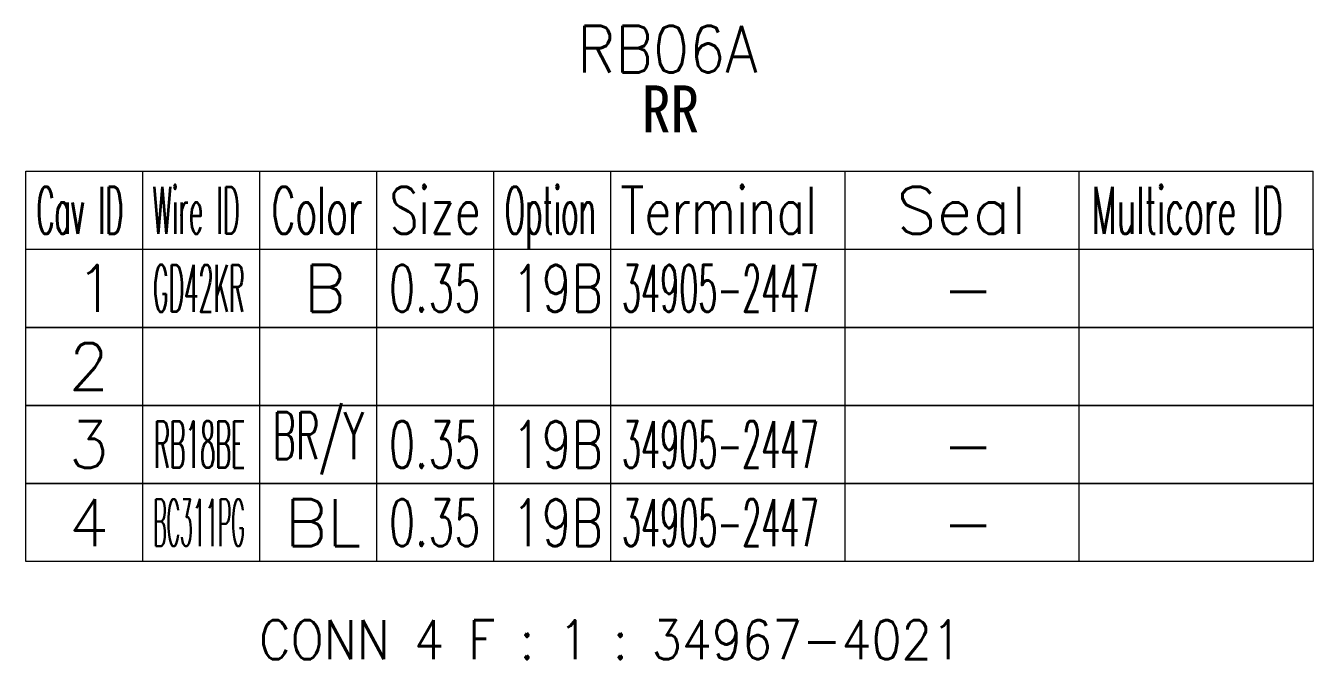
# Model space of a CAD drawing. Header units: inches. Extents: x 47316 to 59086, y 3141 to 11743.
# Drawn here: x 50728.9 to 50811.4, y 3522.1 to 3562.7 of the extents above; entities that cross this region are included whole.
import ezdxf

# ---------------------------------------------------------------- set-up
doc = ezdxf.new("R2010")
doc.units = ezdxf.units.IN
doc.header["$MEASUREMENT"] = 0
doc.styles.get("Standard").update_dxf_attribs({"font": ''})
doc.styles.get('Standard').set_extended_font_data('SimSun')

msp = doc.modelspace()

# ---------------------------------------------------------------- linework, layer by layer
at = {"color": 0, "linetype": 'Continuous', "lineweight": 15}
for p, q in [((50728.93, 3553.357), (50811.43, 3553.357)), ((50728.93, 3548.357), (50728.93, 3553.357)), ((50728.93, 3548.357), (50811.43, 3548.357))]:
    msp.add_line(p, q, dxfattribs=at)
at = {"color": 7, "linetype": 'Continuous', "lineweight": 15}
for p, q in [((50736.43, 3548.357), (50736.43, 3553.357)), ((50743.93, 3548.357), (50743.93, 3553.357)), ((50751.43, 3548.357), (50751.43, 3553.357)), ((50758.93, 3548.357), (50758.93, 3553.357)), ((50766.43, 3548.357), (50766.43, 3553.357)), ((50781.43, 3548.357), (50781.43, 3553.357)), ((50796.43, 3548.357), (50796.43, 3553.357)), ((50811.43, 3548.357), (50811.43, 3553.357))]:
    msp.add_line(p, q, dxfattribs=at)
at = {"color": 102, "linetype": 'Continuous', "lineweight": 15}
for p, q in [((50736.43, 3543.357), (50736.43, 3548.357)), ((50743.93, 3543.357), (50743.93, 3548.357)), ((50751.43, 3543.357), (50751.43, 3548.357)), ((50758.93, 3543.357), (50758.93, 3548.357)), ((50766.43, 3543.357), (50766.43, 3548.357)), ((50781.43, 3543.357), (50781.43, 3548.357)), ((50796.43, 3543.357), (50796.43, 3548.357)), ((50736.43, 3538.357), (50736.43, 3543.357)), ((50743.93, 3538.357), (50743.93, 3543.357)), ((50751.43, 3538.357), (50751.43, 3543.357)), ((50758.93, 3538.357), (50758.93, 3543.357)), ((50766.43, 3538.357), (50766.43, 3543.357)), ((50781.43, 3538.357), (50781.43, 3543.357)), ((50796.43, 3538.357), (50796.43, 3543.357)), ((50736.43, 3533.357), (50736.43, 3538.357)), ((50743.93, 3533.357), (50743.93, 3538.357)), ((50751.43, 3533.357), (50751.43, 3538.357)), ((50758.93, 3533.357), (50758.93, 3538.357)), ((50766.43, 3533.357), (50766.43, 3538.357)), ((50781.43, 3533.357), (50781.43, 3538.357)), ((50796.43, 3533.357), (50796.43, 3538.357)), ((50736.43, 3528.357), (50736.43, 3533.357)), ((50743.93, 3528.357), (50743.93, 3533.357)), ((50751.43, 3528.357), (50751.43, 3533.357)), ((50758.93, 3528.357), (50758.93, 3533.357)), ((50766.43, 3528.357), (50766.43, 3533.357)), ((50781.43, 3528.357), (50781.43, 3533.357)), ((50796.43, 3528.357), (50796.43, 3533.357))]:
    msp.add_line(p, q, dxfattribs=at)
at = {"color": 0, "linetype": 'Continuous', "lineweight": 15}
for points in [[(50728.93, 3543.357), (50728.93, 3548.357), (50811.43, 3548.357), (50811.43, 3543.357)], [(50728.93, 3538.357), (50728.93, 3543.357), (50811.43, 3543.357), (50811.43, 3538.357)], [(50728.93, 3533.357), (50728.93, 3538.357), (50811.43, 3538.357), (50811.43, 3533.357)], [(50728.93, 3528.357), (50728.93, 3533.357), (50811.43, 3533.357), (50811.43, 3528.357)]]:
    msp.add_lwpolyline(points, close=True, dxfattribs=at)

# ---------------------------------------------------------------- texts
at = {"color": 6, "linetype": 'Continuous', "lineweight": 20, "char_height": 3, "attachment_point": 1}
for s, insert, width in [('\\Fromans.shx;\\W0.9000000000;\\T1.0000000000;\\o\\lRB06A', (50764.266, 3562.674), 12.85714), ('\\f黑体|b0|i0|c1|p0;\\W0.9000000000;\\T1.0000000000;\\o\\lRR', (50768.406, 3558.857), 3.88315)]:
    msp.add_mtext(s, dxfattribs=dict(at, insert=insert, width=width))
at = {"color": 7, "linetype": 'Continuous', "lineweight": 15, "char_height": 3, "attachment_point": 1}
for s, insert, width in [('\\Fromans.shx;\\W0.4026548673;\\T1.0000000000;\\o\\lWire ID', (50737.045, 3552.357), 6.5), ('\\Fromans.shx;\\W0.7222222222;\\T1.0000000000;\\o\\lSize', (50752.24, 3552.357), 6.5), ('\\Fromans.shx;\\W0.4595959596;\\T1.0000000000;\\o\\lOption', (50759.627, 3552.357), 6.5), ('\\Fromans.shx;\\W0.7480916031;\\T1.0000000000;\\o\\lTerminal', (50767.037, 3552.357), 14), ('\\Fromans.shx;\\W0.5185185185;\\T1.0000000000;\\o\\lMulticore ID', (50797.227, 3552.357), 14), ('\\Fromans.shx;\\W0.4292452830;\\T1.0000000000;\\o\\lCav ID', (50729.614, 3552.357), 6.5), ('\\Fromans.shx;\\W0.5687500000;\\T1.0000000000;\\o\\lColor', (50744.674, 3552.357), 6.5), ('\\Fromans.shx;\\W1.0000000000;\\T1.0000000000;\\o\\lSeal', (50784.716, 3552.357), 9.28571), ('\\Fromans.shx;\\W1.0000000000;\\T1.0000000000;\\o\\l1', (50732.109, 3547.357), 2.85714), ('\\Fromans.shx;\\W1.0000000000;\\T1.0000000000;\\o\\l2', (50731.68, 3542.357), 2.85714), ('\\Fromans.shx;\\W1.0000000000;\\T1.0000000000;\\o\\l3', (50731.68, 3537.357), 2.85714), ('\\Fromans.shx;\\W1.0000000000;\\T1.0000000000;\\o\\l4', (50731.68, 3532.357), 2.85714)]:
    msp.add_mtext(s, dxfattribs=dict(at, insert=insert, width=width))
at = {"color": 21, "linetype": 'Continuous', "lineweight": 15, "char_height": 3, "attachment_point": 1}
for s, insert, width in [('\\Fromans.shx;\\W0.3669354839;\\T1.0000000000;\\o\\lGD42KR', (50737.088, 3547.357), 6.5), ('\\Fromans.shx;\\W0.6500000000;\\T1.0000000000;\\o\\l0.35', (50752.209, 3547.357), 6.5), ('\\Fromans.shx;\\W0.4757281553;\\T1.0000000000;\\o\\l34905-2447', (50767.134, 3547.357), 14), ('\\Fromans.shx;\\W0.3729508197;\\T1.0000000000;\\o\\lRB18BE', (50737.143, 3537.357), 6.5), ('\\Fromans.shx;\\W0.6500000000;\\T1.0000000000;\\o\\l0.35', (50752.209, 3537.357), 6.5), ('\\Fromans.shx;\\W0.4757281553;\\T1.0000000000;\\o\\l34905-2447', (50767.134, 3537.357), 14), ('\\Fromans.shx;\\W0.3159722222;\\T1.0000000000;\\o\\lBC311PG', (50737.111, 3532.357), 6.5), ('\\Fromans.shx;\\W0.6500000000;\\T1.0000000000;\\o\\l0.35', (50752.209, 3532.357), 6.5), ('\\Fromans.shx;\\W0.4757281553;\\T1.0000000000;\\o\\l34905-2447', (50767.134, 3532.357), 14)]:
    msp.add_mtext(s, dxfattribs=dict(at, insert=insert, width=width))
at = {"color": 140, "linetype": 'Continuous', "lineweight": 15, "char_height": 3, "attachment_point": 1}
for s, insert, width in [('\\Fromans.shx;\\W1.0000000000;\\T1.0000000000;\\o\\lB', (50746.752, 3547.357), 3), ('\\Fromans.shx;\\W0.7459016393;\\T1.0000000000;\\o\\l19B', (50760.07, 3547.357), 6.5), ('\\Fromans.shx;\\W1.0000000000;\\T1.0000000000;\\o\\l-', (50787.645, 3547.357), 3.71429), ('\\Fromans.shx;\\W0.5548780488;\\T1.0000000000;\\o\\lBR/Y', (50744.747, 3537.928), 6.5), ('\\Fromans.shx;\\W0.7459016393;\\T1.0000000000;\\o\\l19B', (50760.07, 3537.357), 6.5), ('\\Fromans.shx;\\W1.0000000000;\\T1.0000000000;\\o\\l-', (50787.645, 3537.357), 3.71429), ('\\Fromans.shx;\\W1.0000000000;\\T1.0000000000;\\o\\lBL', (50745.537, 3532.357), 5.42857), ('\\Fromans.shx;\\W0.7459016393;\\T1.0000000000;\\o\\l19B', (50760.07, 3532.357), 6.5), ('\\Fromans.shx;\\W1.0000000000;\\T1.0000000000;\\o\\l-', (50787.645, 3532.357), 3.71429)]:
    msp.add_mtext(s, dxfattribs=dict(at, insert=insert, width=width))
at = {"color": 42, "linetype": 'Continuous', "lineweight": 15, "insert": (50743.877, 3524.607), "char_height": 2.5, "width": 53.25, "attachment_point": 1}
msp.add_mtext('\\Fromans.shx;\\W0.9000000000;\\T1.0000000000;\\o\\lCONN 4 F : 1 : 34967-4021', dxfattribs=at)

doc.saveas('drawing.dxf')
